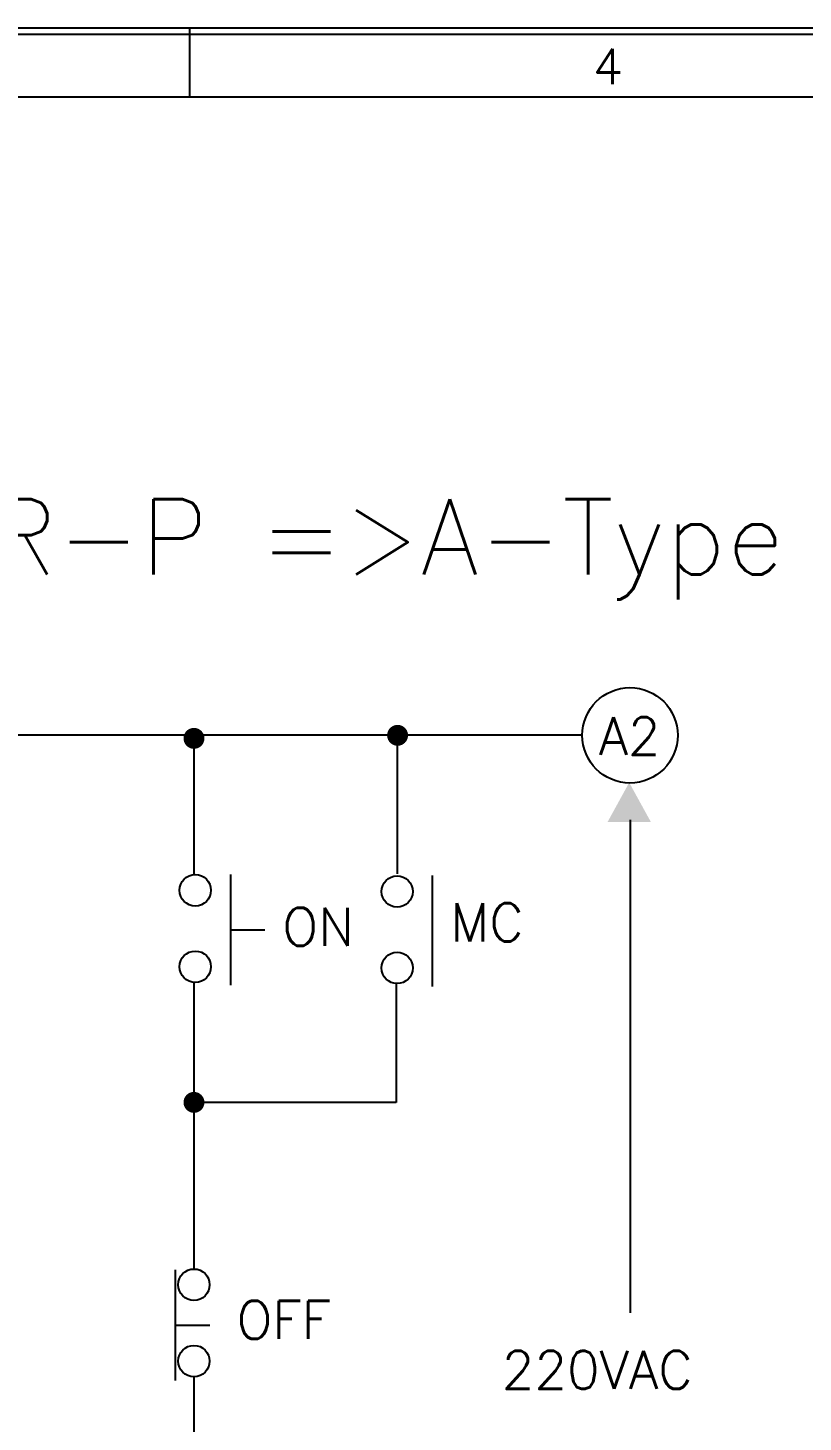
# Model space of a CAD drawing. Header units: millimetres. Extents: x 2473 to 2777, y 1336 to 1553.
# Drawn here: x 2570.9 to 2600.6, y 1499 to 1552.4 of the extents above; entities that cross this region are included whole.
import ezdxf
from ezdxf.enums import TextEntityAlignment as Align

# ---------------------------------------------------------------- set-up
doc = ezdxf.new("R2010")
doc.units = ezdxf.units.MM
for name, color, linetype in [('20', 2, 'Continuous'), ('30', 3, 'Continuous'), ('70', 7, 'Continuous'), ('TEXT', 6, 'Continuous')]:
    doc.layers.add(name, color=color, linetype=linetype)
doc.styles.add('GHS', font='romans.shx', dxfattribs={"height": 2.7, "bigfont": 'ghs.shx'})
doc.styles.add('SIMPLEX', font='SIMPLEX')

msp = doc.modelspace()

# ---------------------------------------------------------------- linework, layer by layer
msp.add_line((2592.127, 1525.327), (2554.766, 1525.327))
at = {"color": 0, "ltscale": 2}
for p, q in [((2577.262, 1525.211), (2577.262, 1519.995)), ((2585.056, 1520.034), (2585.056, 1525.327)), ((2593.961, 1522.095), (2593.961, 1503.229)), ((2578.656, 1520.005), (2578.656, 1515.766)), ((2586.384, 1519.959), (2586.384, 1515.72)), ((2593.961, 1518.219), (2593.961, 1518.14)), ((2578.656, 1517.885), (2579.979, 1517.885)), ((2577.262, 1515.875), (2577.262, 1511.283)), ((2584.998, 1515.828), (2584.998, 1511.283)), ((2584.998, 1511.283), (2577.262, 1511.283)), ((2577.262, 1511.283), (2577.262, 1504.908)), ((2576.548, 1504.876), (2576.548, 1500.637)), ((2576.548, 1502.756), (2577.872, 1502.756)), ((2577.262, 1500.784), (2577.262, 1490.38))]:
    msp.add_line(p, q, dxfattribs=at)
at = {"color": 0, "ltscale": 2, "const_width": 0.4}
for points in [[(2585.256, 1525.327, -1), (2584.856, 1525.327, -1)], [(2577.462, 1525.211, -1), (2577.062, 1525.211, -1)], [(2577.462, 1511.283, -1), (2577.062, 1511.283, -1)]]:
    msp.add_lwpolyline(points, format="xyb", close=True, dxfattribs=at)
at = {"color": 0, "ltscale": 2}
for centre, radius in [((2593.953, 1525.327), 1.826), ((2577.312, 1519.397), 0.6), ((2585.04, 1519.351), 0.6), ((2577.312, 1516.473), 0.6), ((2585.04, 1516.427), 0.6), ((2577.262, 1504.308), 0.6), ((2577.262, 1501.384), 0.6)]:
    msp.add_circle(centre, radius, dxfattribs=at)
msp.add_solid([(2593.096, 1522.014), (2594.751, 1522.014), (2593.923, 1523.519)], dxfattribs=at)
at = {"layer": '20', "color": 7}
msp.add_line((2475.747, 1549.755), (2774.467, 1549.755), dxfattribs=at)
at = {"layer": '30', "color": 7}
msp.add_line((2577.107, 1549.755), (2577.107, 1552.395), dxfattribs=at)
at = {"layer": '70', "color": 7}
for points in [[(2777.107, 1336.395), (2473.107, 1336.395), (2473.107, 1552.395), (2777.107, 1552.395)], [(2776.867, 1336.635), (2473.347, 1336.635), (2473.347, 1552.155), (2776.867, 1552.155)]]:
    msp.add_lwpolyline(points, close=True, dxfattribs=at)

# ---------------------------------------------------------------- texts
at = {"layer": '30', "color": 7, "style": 'SIMPLEX'}
msp.add_text('4', height=1.36, dxfattribs=at).set_placement((2593.107, 1550.918), align=Align.MIDDLE)
at = {"layer": 'TEXT', "color": 0, "ltscale": 2, "style": 'GHS'}
for s, height, p in [('DSP-SDTR-P =>A-Type', 2.87547, (2551.559, 1531.483)), ('A2', 1.44, (2592.765, 1524.576)), ('ON', 1.458, (2580.643, 1517.274)), ('MC', 1.458, (2587.069, 1517.442)), ('OFF', 1.458, (2578.889, 1502.237)), ('220VAC', 1.458, (2589.04, 1500.318))]:
    msp.add_text(s, height=height, dxfattribs=at).set_placement(p)

doc.saveas('drawing.dxf')
